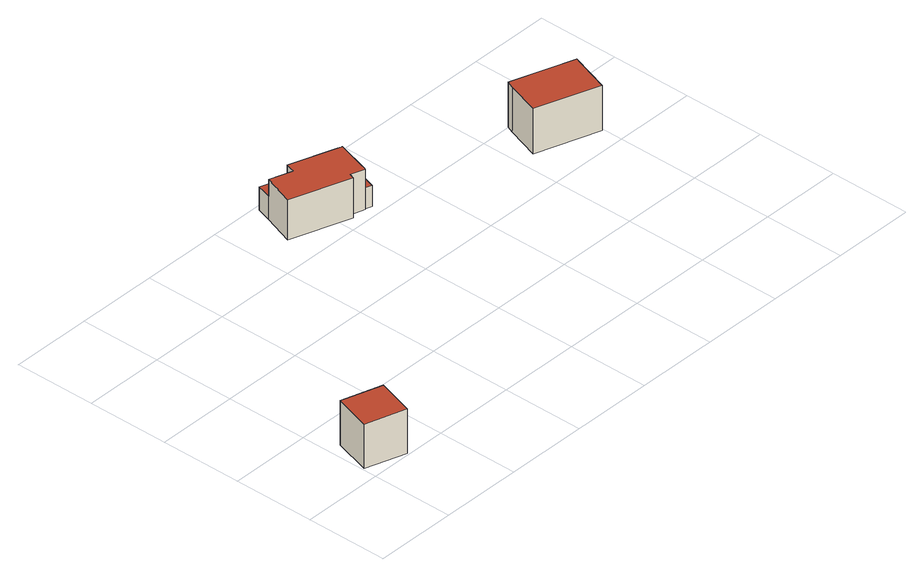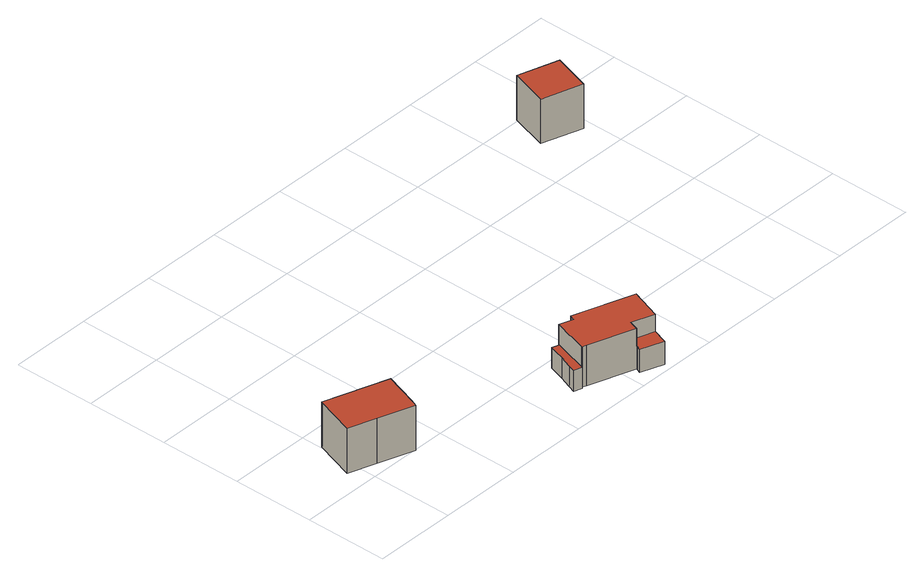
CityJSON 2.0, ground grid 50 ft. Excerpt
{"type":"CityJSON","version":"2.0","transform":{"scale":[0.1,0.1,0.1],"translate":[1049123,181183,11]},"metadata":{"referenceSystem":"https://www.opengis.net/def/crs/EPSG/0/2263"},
"CityObjects":{
"building1":{"type":"Building","attributes":{"name":"Bldg_3210012483","BIN":"4285843"},"geometry":[{"type":"MultiSurface","lod":"2","boundaries":[[[0,1,2,3]],[[4,5,6,7]],[[0,3,7,6]],[[1,0,6,5]],[[2,1,5,4]],[[3,2,4,7]]],"semantics":{"surfaces":[{"type":"RoofSurface","BIN":"4285843"},{"type":"GroundSurface"},{"type":"WallSurface"}],"values":[0,1,2,2,2,2]}}]},
"building2":{"type":"Building","attributes":{"name":"Bldg_3210018335","BIN":"4285728"},"geometry":[{"type":"MultiSurface","lod":"2","boundaries":[[[8,9,10,11,12,13]],[[14,15,16,17,18,19,20,21,22,23,24]],[[25,26,27,28,29,30,31]],[[32,33,34,35,36,37,38,39,40,41,42,43,44,45,46,47,48,49]],[[26,23,22,27]],[[9,17,16,10]],[[10,16,15,11]],[[18,17,49,48]],[[19,18,48,47]],[[20,19,47,46]],[[21,20,46,45]],[[22,21,45,44]],[[28,27,44,43]],[[29,28,43,42]],[[30,29,42,41]],[[31,30,41,40]],[[25,31,40,39]],[[26,25,39,38]],[[24,23,38,37]],[[14,24,37,36]],[[15,14,36,35]],[[12,11,35,34]],[[13,12,34,33]],[[8,13,33,32]],[[9,8,32,49]]],"semantics":{"surfaces":[{"type":"RoofSurface","BIN":"4285728"},{"type":"GroundSurface"},{"type":"WallSurface"}],"values":[0,0,0,1,2,2,2,2,2,2,2,2,2,2,2,2,2,2,2,2,2,2,2,2,2]}}]},
"building3":{"type":"Building","attributes":{"name":"Bldg_3210008700","BIN":"4285753"},"geometry":[{"type":"MultiSurface","lod":"2","boundaries":[[[50,51,52,53,54,55]],[[56,57,58,59,60,61]],[[50,55,61,60]],[[51,50,60,59]],[[52,51,59,58]],[[53,52,58,57]],[[54,53,57,56]],[[55,54,56,61]]],"semantics":{"surfaces":[{"type":"RoofSurface","BIN":"4285753"},{"type":"GroundSurface"},{"type":"WallSurface"}],"values":[0,1,2,2,2,2,2,2]}}]}
},
"vertices":[
[72,304,304],[1,76,304],[246,0,304],[317,228,304],[246,0,23],[1,76,23],[72,304,23],[317,228,23],
[1303,1965,165],[1272,1873,165],[1409,1826,165],[1429,1884,165],[1431,1889,165],[1441,1918,165],[1709,1789,275],[1429,1884,275],[1409,1826,275],[1272,1873,275],[1207,1682,275],[1571,1559,275],[1582,1591,275],[1667,1562,275],[1670,1570,275],[1734,1781,275],[1729,1782,275],[1737,1789,150],[1734,1781,150],[1670,1570,150],[1711,1556,150],[1743,1651,150],[1770,1729,150],[1785,1773,150],[1303,1965,19],[1441,1918,19],[1431,1889,19],[1429,1884,19],[1709,1789,19],[1729,1782,19],[1734,1781,19],[1737,1789,19],[1785,1773,19],[1770,1729,19],[1743,1651,19],[1711,1556,19],[1670,1570,19],[1667,1562,19],[1582,1591,19],[1571,1559,19],[1207,1682,19],[1272,1873,19],
[2909,1430,295],[2692,1503,295],[2676,1458,295],[2608,1253,295],[2990,1125,295],[3074,1374,295],[2990,1125,9],[2608,1253,9],[2676,1458,9],[2692,1503,9],[2909,1430,9],[3074,1374,9]
]}
